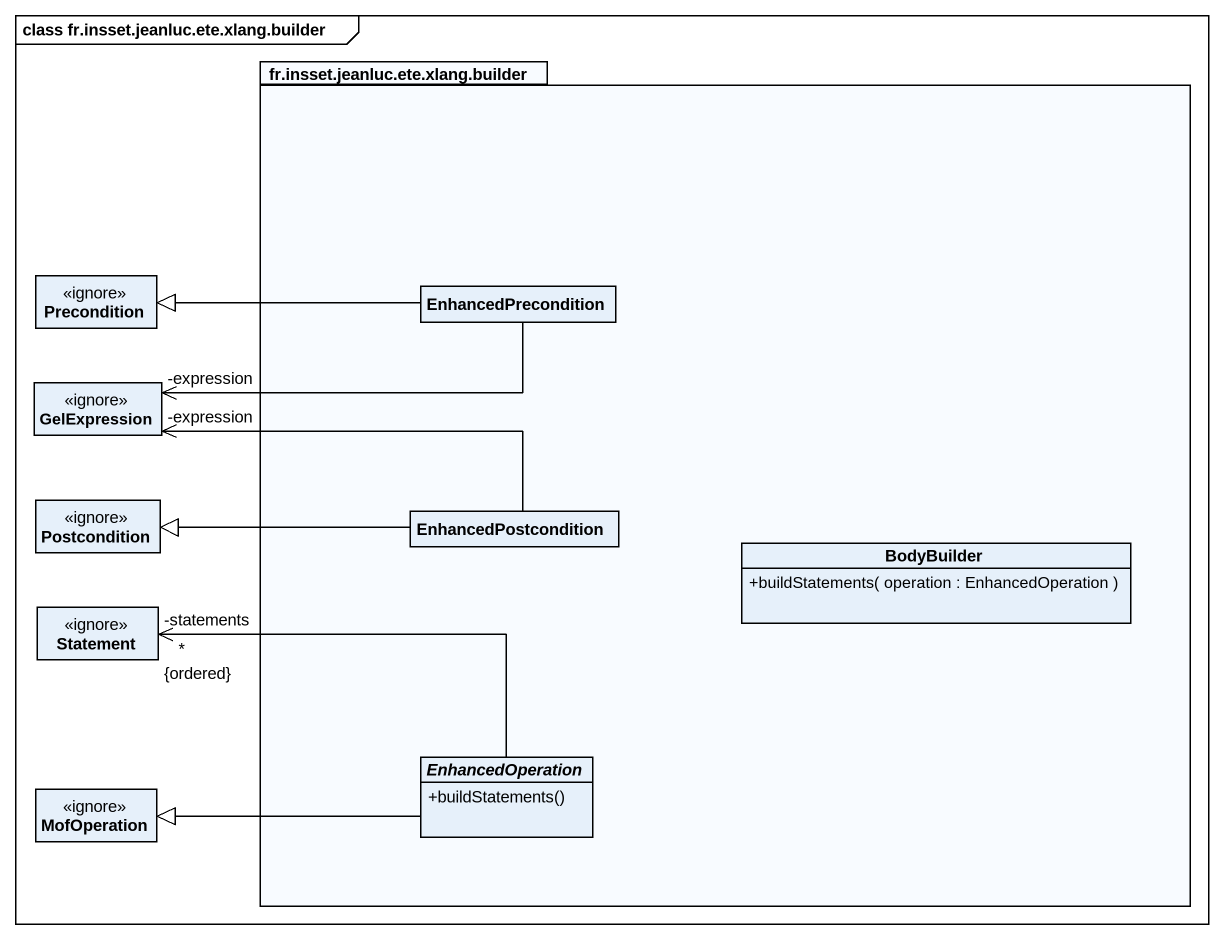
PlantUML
@startuml
mainframe class fr.insset.jeanluc.ete.xlang.builder
hide circle
hide empty members
skinparam classAttributeIconSize 0
package "fr.insset.jeanluc.ete.xlang.builder" as fr_insset_jeanluc_ete_xlang {
  class EnhancedPrecondition
  class EnhancedPostcondition
  class BodyBuilder {
    +buildStatements( operation : EnhancedOperation )
  }
  abstract class EnhancedOperation {
    +buildStatements()
  }
}
class Precondition <<ignore>>
class GelExpression <<ignore>>
class Postcondition <<ignore>>
class Statement <<ignore>>
class MofOperation <<ignore>>
EnhancedPrecondition -left-|> Precondition
EnhancedPrecondition -left-> "-expression" GelExpression
EnhancedPostcondition -left-> "-expression" GelExpression
EnhancedPostcondition -left-|> Postcondition
EnhancedOperation -left-> "*\n-statements\n{ordered}" Statement
EnhancedOperation -left-|> MofOperation
@enduml
